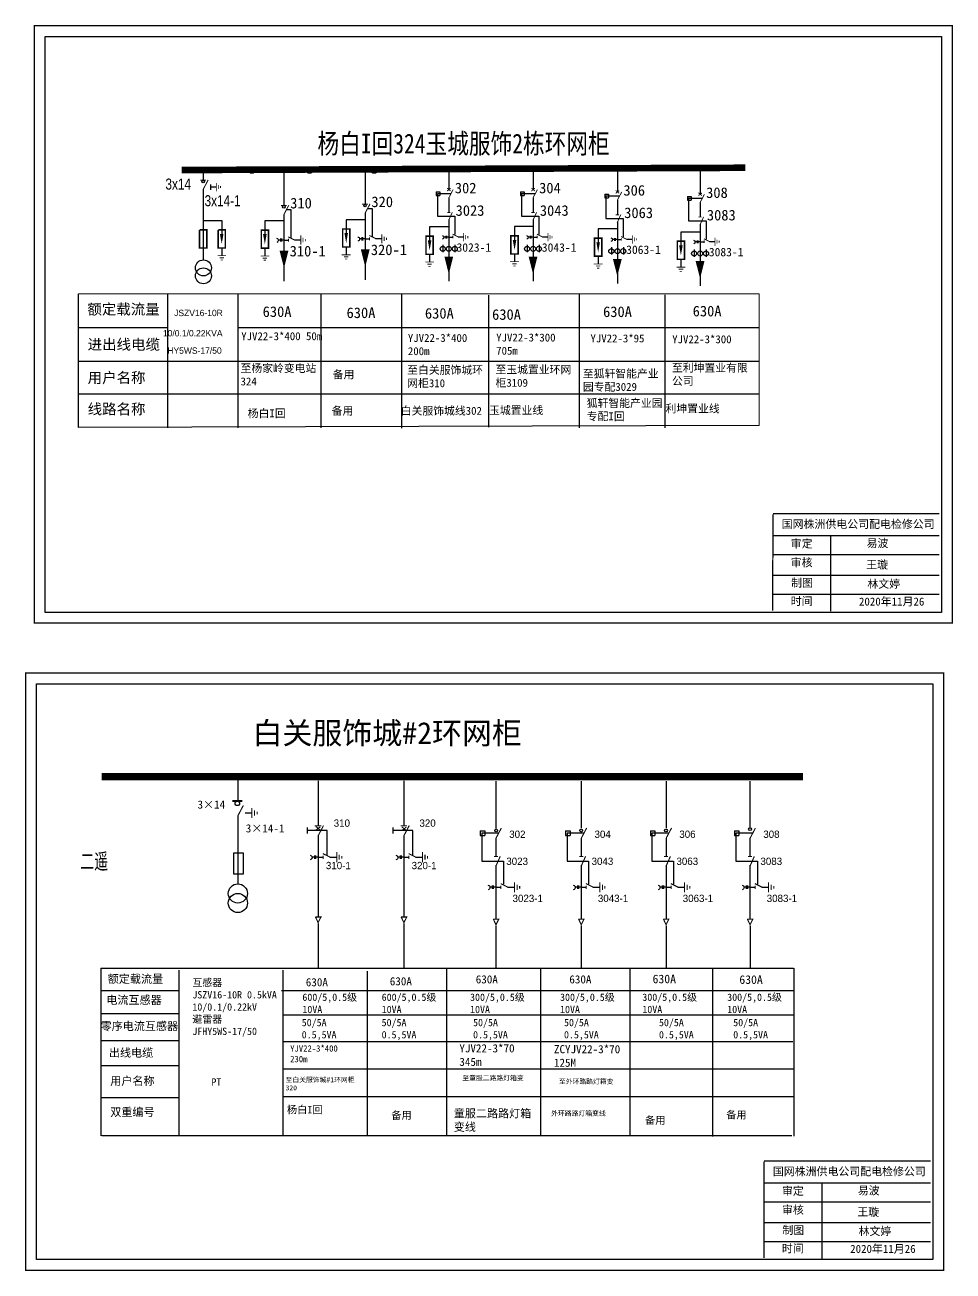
# Model space of a CAD drawing. Extents: x 98 to 496, y -434 to -263.
# Drawn here: x 98.5 to 225.4, y -433.9 to -263.5 of the extents above; entities that cross this region are included whole.
import ezdxf

# ---------------------------------------------------------------- set-up
doc = ezdxf.new("R2010")
doc.units = 0
doc.header["$LTSCALE"] = 0.774411
doc.linetypes.add('ACAD_ISO02W100', pattern=[15, 12, -3])
doc.linetypes.add('CENTER', pattern=[50.8, 31.75, -6.35, 6.35, -6.35])
doc.layers.get('0').update_dxf_attribs({"linetype": 'CONTINUOUS'})
for name, color, linetype in [('1', 7, 'CONTINUOUS'), ('2', 7, 'CONTINUOUS'), ('3', 7, 'CONTINUOUS')]:
    doc.layers.add(name, color=color, linetype=linetype)
doc.layers.add('MiniCADLayer', color=7, linetype='CONTINUOUS', lineweight=20)
doc.styles.add('hztxt_txtstyle_0.00_0_0', font='simkai.ttf')
doc.styles.add('hztxt_txtstyle_1.50_0_0', font='', dxfattribs={"height": 1.5, "bigfont": 'hztxt.shx'})
doc.styles.add('hztxt_txtstyle_1.80_0_0', font='', dxfattribs={"height": 1.8, "bigfont": 'hztxt.shx'})
doc.styles.add('hztxt_txtstyle_1.87_0_0', font='', dxfattribs={"height": 1.871504, "bigfont": 'hztxt.shx'})
doc.styles.add('hztxt_txtstyle_2.50_0_0', font='simkai.ttf', dxfattribs={"height": 2.5})
doc.styles.add('hztxt_txtstyle_2.60_0_0', font='', dxfattribs={"height": 2.6, "bigfont": 'hztxt.shx'})
doc.styles.add('hztxt_txtstyle_2.70_0_0', font='simkai.ttf', dxfattribs={"height": 2.7})
doc.styles.add('hztxt_txtstyle_4.68_0_0', font='simkai.ttf', dxfattribs={"height": 4.68})
doc.styles.add('字体', font='simkai_0.ttf', dxfattribs={"height": 2.5})
doc.styles.add('宋体', font='', dxfattribs={"width": 0.65})
doc.styles.get('hztxt_txtstyle_1.50_0_0').set_extended_font_data('hztxt')
doc.styles.get('hztxt_txtstyle_1.80_0_0').set_extended_font_data('hztxt')
doc.styles.get('hztxt_txtstyle_1.87_0_0').set_extended_font_data('hztxt')
doc.styles.get('hztxt_txtstyle_2.60_0_0').set_extended_font_data('hztxt')
doc.styles.get('宋体').set_extended_font_data('SimSun')

# ---------------------------------------------------------------- blocks, each defined once
blk = doc.blocks.new('JD')
for points in [[(-2, 0.2), (-2, -0.2), (2, 0.2), (2, -0.2)], [(1, -1.2), (1, -0.8), (-1, -1.2), (-1, -0.8)], [(-0.5, -1.8), (-0.5, -2.2), (0.5, -1.8), (0.5, -2.2)]]:
    blk.add_trace(points)

msp = doc.modelspace()

# ---------------------------------------------------------------- linework, layer by layer
at = {"linetype": 'Continuous'}
for p, q in [((105.8, -318.51), (105.8, -300.24)), ((117.99, -300.26), (117.99, -318.53)), ((127.59, -300.26), (127.59, -318.53)), ((138.92, -300.26), (138.92, -318.53)), ((149.94, -300.34), (149.94, -318.61)), ((161.86, -300.4), (161.86, -318.48)), ((174.23, -300.31), (174.23, -318.57)), ((185.94, -300.35), (185.94, -318.53)), ((105.81, -304.81), (117.99, -304.81)), ((105.81, -309.44), (198.86, -309.44)), ((105.81, -313.9), (198.86, -313.9)), ((198.86, -318.22), (105.8, -318.51))]:
    msp.add_line(p, q, dxfattribs=at)
at = {"linetype": 'Continuous', "ltscale": 1.520571}
msp.add_line((127.59, -304.81), (198.86, -304.81), dxfattribs=at)
at = {"color": 0, "linetype": 'Continuous'}
for p, q in [((200.72, -333.27, 0.01), (223.47, -333.27, 0.01)), ((208.62, -333.27, 0.01), (208.62, -343.61, 0.01)), ((200.72, -335.87, 0.01), (223.47, -335.87, 0.01)), ((200.72, -338.69, 0.01), (223.47, -338.69, 0.01)), ((200.72, -341.28, 0.01), (223.47, -341.28, 0.01)), ((108.86, -392.44, 0.01), (203.52, -392.44, 0.01)), ((108.9, -415.38, 0.01), (108.9, -392.44, 0.01)), ((119.53, -392.69, 0.01), (119.53, -415.38, 0.01)), ((133.74, -392.69, 0.01), (133.74, -415.38, 0.01)), ((145.26, -392.84, 0.01), (145.26, -415.36, 0.01)), ((156.09, -392.48, 0.01), (156.09, -415.38, 0.01)), ((168.98, -392.48, 0.01), (168.98, -415.38, 0.01)), ((181.18, -392.5, 0.01), (181.18, -415.39, 0.01)), ((192.45, -392.57, 0.01), (192.45, -415.47, 0.01)), ((203.58, -392.45, 0.01), (203.58, -415.4, 0.01)), ((133.57, -395.5, 0.01), (203.56, -395.5, 0.01)), ((133.74, -398.8, 0.01), (203.58, -398.8, 0.01)), ((133.74, -402.48, 0.01), (203.46, -402.48, 0.01)), ((133.74, -406.21, 0.01), (203.65, -406.21, 0.01)), ((133.74, -410, 0.01), (203.56, -410, 0.01)), ((203.31, -415.38, 0.01), (108.98, -415.38, 0.01)), ((199.52, -421.78, 0.01), (222.27, -421.78, 0.01)), ((207.41, -421.78, 0.01), (207.41, -432.12, 0.01)), ((199.52, -424.37, 0.01), (222.27, -424.37, 0.01)), ((199.52, -427.2, 0.01), (222.27, -427.2, 0.01)), ((199.52, -429.79, 0.01), (222.27, -429.79, 0.01))]:
    msp.add_line(p, q, dxfattribs=at)
at = {"color": 0}
for p, q in [((127.57, -366.24, 0.01), (127.57, -369.53, 0.01)), ((138.55, -366.84, 0.01), (138.55, -372.95, 0.01)), ((150.27, -366.84, 0.01), (150.27, -372.95, 0.01)), ((162.86, -366.88, 0.01), (162.86, -373.29, 0.01)), ((174.52, -366.88, 0.01), (174.52, -373.29, 0.01)), ((186.12, -366.88, 0.01), (186.12, -373.29, 0.01)), ((197.59, -366.88, 0.01), (197.59, -373.29, 0.01)), ((128.57, -371.19, 0.01), (129.51, -371.19, 0.01)), ((127.59, -371.56, 0.01), (127.59, -380.89, 0.01)), ((138.55, -374.32, 0.01), (138.55, -385.42, 0.01)), ((150.27, -374.32, 0.01), (150.27, -385.42, 0.01)), ((160.73, -373.64, 0.01), (161.33, -373.64, 0.01)), ((160.73, -373.64, 0.01), (160.73, -374.3, 0.01)), ((160.73, -374.3, 0.01), (161.33, -374.3, 0.01)), ((161.33, -373.64, 0.01), (161.33, -374.3, 0.01)), ((162.86, -374.65, 0.01), (162.86, -377.13, 0.01)), ((172.39, -373.64, 0.01), (172.99, -373.64, 0.01)), ((172.39, -373.64, 0.01), (172.39, -374.3, 0.01)), ((172.39, -374.3, 0.01), (172.99, -374.3, 0.01)), ((172.99, -373.64, 0.01), (172.99, -374.3, 0.01)), ((174.52, -374.65, 0.01), (174.52, -377.13, 0.01)), ((183.99, -373.64, 0.01), (184.59, -373.64, 0.01)), ((183.99, -373.64, 0.01), (183.99, -374.3, 0.01)), ((183.99, -374.3, 0.01), (184.59, -374.3, 0.01)), ((184.59, -373.64, 0.01), (184.59, -374.3, 0.01)), ((186.12, -374.65, 0.01), (186.12, -377.13, 0.01)), ((195.46, -373.64, 0.01), (196.06, -373.64, 0.01)), ((195.46, -373.64, 0.01), (195.46, -374.3, 0.01)), ((195.46, -374.3, 0.01), (196.06, -374.3, 0.01)), ((196.06, -373.64, 0.01), (196.06, -374.3, 0.01)), ((197.59, -374.65, 0.01), (197.59, -377.13, 0.01)), ((138.55, -377.26, 0.01), (139.25, -377.26, 0.01)), ((140.15, -377.24, 0.01), (141.09, -377.24, 0.01)), ((150.27, -377.26, 0.01), (150.96, -377.26, 0.01)), ((151.87, -377.24, 0.01), (152.81, -377.24, 0.01)), ((162.86, -378.37, 0.01), (162.86, -385.67, 0.01)), ((174.52, -378.37, 0.01), (174.52, -385.67, 0.01)), ((186.12, -378.37, 0.01), (186.12, -385.67, 0.01)), ((197.59, -378.37, 0.01), (197.59, -385.67, 0.01)), ((162.86, -381.37, 0.01), (163.55, -381.37, 0.01)), ((164.45, -381.35, 0.01), (165.4, -381.35, 0.01)), ((174.52, -381.37, 0.01), (175.21, -381.37, 0.01)), ((176.11, -381.35, 0.01), (177.05, -381.35, 0.01)), ((186.12, -381.37, 0.01), (186.81, -381.37, 0.01)), ((187.71, -381.35, 0.01), (188.65, -381.35, 0.01)), ((197.59, -381.37, 0.01), (198.29, -381.37, 0.01)), ((199.19, -381.35, 0.01), (200.13, -381.35, 0.01)), ((119.63, -395.52, 0.01), (108.93, -395.52, 0.01)), ((119.59, -398.67, 0.01), (108.88, -398.67, 0.01)), ((119.59, -402.38, 0.01), (108.88, -402.38, 0.01)), ((119.55, -405.77, 0.01), (108.84, -405.77, 0.01)), ((119.59, -410.18, 0.01), (108.88, -410.18, 0.01))]:
    msp.add_line(p, q, dxfattribs=at)
at = {"color": 0, "linetype": 'ACAD_ISO02W100'}
for p, q in [((160.92, -373.99, 0.01), (160.92, -377.8, 0.01)), ((163.16, -373.99, 0.01), (160.92, -373.99, 0.01)), ((172.58, -373.99, 0.01), (172.58, -377.8, 0.01)), ((174.82, -373.99, 0.01), (172.58, -373.99, 0.01)), ((184.18, -373.99, 0.01), (184.18, -377.8, 0.01)), ((186.42, -373.99, 0.01), (184.18, -373.99, 0.01)), ((195.65, -373.99, 0.01), (195.65, -377.8, 0.01)), ((197.89, -373.99, 0.01), (195.65, -373.99, 0.01)), ((160.92, -377.8, 0.01), (163.88, -377.8, 0.01)), ((163.88, -377.8, 0.01), (163.88, -380.94, 0.01)), ((172.58, -377.8, 0.01), (175.53, -377.8, 0.01)), ((175.53, -377.8, 0.01), (175.53, -380.94, 0.01)), ((184.18, -377.8, 0.01), (187.13, -377.8, 0.01)), ((187.13, -377.8, 0.01), (187.13, -380.94, 0.01)), ((195.65, -377.8, 0.01), (198.61, -377.8, 0.01)), ((198.61, -377.8, 0.01), (198.61, -380.94, 0.01))]:
    msp.add_line(p, q, dxfattribs=at)
at = {"color": 0, "linetype": 'CENTER'}
for p, q in [((138.56, -386.32, 0.01), (138.56, -392.45, 0.01)), ((150.28, -386.32, 0.01), (150.28, -392.45, 0.01)), ((162.87, -386.66, 0.01), (162.87, -392.42, 0.01)), ((174.52, -386.66, 0.01), (174.52, -392.42, 0.01)), ((186.12, -386.66, 0.01), (186.12, -392.42, 0.01)), ((197.6, -386.66, 0.01), (197.6, -392.42, 0.01))]:
    msp.add_line(p, q, dxfattribs=at)
at = {"color": 0, "linetype": 'Continuous', "const_width": 0.182, "elevation": 0.01}
for points in [[(99.78, -263.55), (225.26, -263.55), (225.26, -345.25), (99.78, -345.25)], [(98.57, -352.06), (224.06, -352.06), (224.06, -433.76), (98.57, -433.76)]]:
    msp.add_lwpolyline(points, close=True, dxfattribs=at)
at = {"color": 0, "linetype": 'Continuous', "elevation": 0.01}
for points in [[(101.25, -265.03), (223.78, -265.03), (223.78, -343.78), (101.25, -343.78)], [(100.05, -353.54), (222.58, -353.54), (222.58, -432.29), (100.05, -432.29)]]:
    msp.add_lwpolyline(points, close=True, dxfattribs=at)
at = {"color": 0, "linetype": 'Continuous', "const_width": 0.182, "elevation": 0.01}
for points in [[(200.72, -330.37), (200.71, -343.57)], [(199.51, -418.88), (199.5, -432.08)]]:
    msp.add_lwpolyline(points, dxfattribs=at)
at = {"color": 0, "linetype": 'Continuous', "const_width": 0.182}
for points in [[(200.72, -330.29), (223.47, -330.29)], [(199.52, -418.8), (222.27, -418.8)]]:
    msp.add_lwpolyline(points, dxfattribs=at)
at = {"color": 0, "elevation": 0.01}
for points, const_width in [([(108.98, -366.24), (204.83, -366.24)], 0.998), ([(126.82, -369.58), (128.22, -369.58)], 0.238), ([(127.59, -371.6), (128.34, -370.18)], 0.15), ([(138.11, -372.97), (139, -372.97)], 0.15), ([(138.25, -373.56), (138.86, -373.11)], 0.15), ([(138.25, -373.06), (138.84, -373.55)], 0.15), ([(138.55, -374.35), (139.3, -372.93)], 0.15), ([(149.83, -372.97), (150.71, -372.97)], 0.15), ([(150.01, -373.62), (150.61, -373.16)], 0.15), ([(150.01, -373.12), (150.6, -373.61)], 0.15), ([(150.27, -374.35), (151.02, -372.93)], 0.15), ([(162.86, -374.69), (163.61, -373.27)], 0.15), ([(174.52, -374.69), (175.27, -373.27)], 0.15), ([(186.12, -374.69), (186.87, -373.27)], 0.15), ([(197.59, -374.69), (198.34, -373.27)], 0.15), ([(139.21, -376.77), (140.21, -377.26)], 0.15), ([(139.25, -377.03), (139.25, -377.49)], 0.15), ([(150.93, -376.77), (151.92, -377.26)], 0.15), ([(150.96, -377.03), (150.96, -377.49)], 0.15), ([(162.59, -377.17), (163.15, -377.17)], 0.15), ([(162.83, -378.55), (163.46, -377.14)], 0.15), ([(174.25, -377.17), (174.81, -377.17)], 0.15), ([(174.49, -378.55), (175.12, -377.14)], 0.15), ([(185.85, -377.17), (186.4, -377.17)], 0.15), ([(186.09, -378.55), (186.72, -377.14)], 0.15), ([(197.33, -377.17), (197.88, -377.17)], 0.15), ([(197.56, -378.55), (198.19, -377.14)], 0.15), ([(163.51, -380.87), (164.51, -381.37)], 0.15), ([(163.55, -381.14), (163.55, -381.6)], 0.15), ([(175.17, -380.87), (176.17, -381.37)], 0.15), ([(175.21, -381.14), (175.21, -381.6)], 0.15), ([(186.77, -380.87), (187.77, -381.37)], 0.15), ([(186.81, -381.14), (186.81, -381.6)], 0.15), ([(198.25, -380.87), (199.25, -381.37)], 0.15), ([(198.29, -381.14), (198.29, -381.6)], 0.15), ([(138.19, -385.44), (138.95, -385.44), (138.56, -386.21), (138.2, -385.43)], 0.15), ([(149.9, -385.44), (150.67, -385.44), (150.28, -386.21), (149.91, -385.43)], 0.15), ([(162.49, -385.72), (163.26, -385.72), (162.87, -386.49), (162.5, -385.71)], 0.15), ([(174.15, -385.72), (174.91, -385.72), (174.52, -386.49), (174.16, -385.71)], 0.15), ([(185.75, -385.72), (186.51, -385.72), (186.12, -386.49), (185.76, -385.71)], 0.15), ([(197.23, -385.72), (197.99, -385.72), (197.6, -386.49), (197.23, -385.71)], 0.15)]:
    msp.add_lwpolyline(points, dxfattribs=dict(at, const_width=const_width))
for points in [[(137.04, -373.2), (137.04, -374.03)], [(148.76, -373.2), (148.76, -374.03)], [(126.99, -376.73), (126.99, -379.53), (128.38, -379.53), (128.38, -376.7), (126.99, -376.7)], [(138.05, -377.26), (137.74, -377.26)], [(138.05, -377.05), (138.05, -377.5)], [(138.19, -377.05), (138.19, -377.5)], [(138.55, -377.26), (138.19, -377.26)], [(149.77, -377.26), (149.45, -377.26)], [(149.77, -377.05), (149.77, -377.5)], [(149.91, -377.05), (149.91, -377.5)], [(150.27, -377.26), (149.91, -377.26)], [(162.36, -381.36), (162.04, -381.36)], [(162.36, -381.15), (162.36, -381.61)], [(162.5, -381.15), (162.5, -381.61)], [(162.86, -381.36), (162.5, -381.36)], [(174.02, -381.36), (173.7, -381.36)], [(174.02, -381.15), (174.02, -381.61)], [(174.16, -381.15), (174.16, -381.61)], [(174.52, -381.36), (174.16, -381.36)], [(185.61, -381.36), (185.3, -381.36)], [(185.61, -381.15), (185.61, -381.61)], [(185.75, -381.15), (185.75, -381.61)], [(186.12, -381.36), (185.75, -381.36)], [(197.09, -381.36), (196.77, -381.36)], [(197.09, -381.15), (197.09, -381.61)], [(197.23, -381.15), (197.23, -381.61)], [(197.59, -381.36), (197.23, -381.36)]]:
    msp.add_lwpolyline(points, dxfattribs=at)
at = {"color": 0, "linetype": 'ACAD_ISO02W100', "elevation": 0.01}
for points in [[(139.78, -377.03), (139.78, -373.62), (137.04, -373.62)], [(151.5, -377.03), (151.5, -373.62), (148.76, -373.62)]]:
    msp.add_lwpolyline(points, dxfattribs=at)
at = {"color": 0, "elevation": 0.01}
for points in [[(137.47, -377, -0.877934), (137.48, -377.61)], [(149.19, -377, -0.877934), (149.2, -377.61)], [(161.77, -381.1, -0.877934), (161.79, -381.71)], [(173.43, -381.1, -0.877934), (173.44, -381.71)], [(185.03, -381.1, -0.877934), (185.04, -381.71)], [(196.51, -381.1, -0.877934), (196.52, -381.71)]]:
    msp.add_lwpolyline(points, format="xyb", dxfattribs=at)
at = {"color": 0}
for centre, radius in [((127.52, -369.91, 0.01), 0.305), ((162.91, -373.59, 0.01), 0.192), ((174.52, -373.63, 0.01), 0.192), ((186.11, -373.62, 0.01), 0.192), ((197.6, -373.44, 0.01), 0.192)]:
    msp.add_circle(centre, radius, dxfattribs=at)
at = {"layer": '1'}
for p, q in [((122.85, -283.74), (122.85, -284.7)), ((133.88, -283.58), (133.88, -288.12)), ((144.97, -283.41), (144.97, -287.95)), ((156.42, -282.86), (156.42, -285.99)), ((167.94, -282.86), (167.94, -285.99)), ((179.46, -283.17), (179.46, -286.31)), ((190.77, -283.49), (190.77, -286.62)), ((122.86, -285.94), (122.86, -295.64)), ((123.88, -285.6), (124.64, -285.6)), ((154.71, -286.27), (154.71, -286.8)), ((154.71, -286.27), (155.19, -286.27)), ((154.71, -286.8), (155.19, -286.8)), ((156.66, -286.55), (154.86, -286.55)), ((154.86, -286.55), (154.86, -289.6)), ((155.19, -286.27), (155.19, -286.8)), ((156.42, -287.08), (156.42, -289.07)), ((166.23, -286.27), (166.23, -286.8)), ((166.23, -286.27), (166.71, -286.27)), ((166.23, -286.8), (166.71, -286.8)), ((168.18, -286.55), (166.38, -286.55)), ((166.38, -286.55), (166.38, -289.6)), ((166.71, -286.27), (166.71, -286.8)), ((167.94, -287.08), (167.94, -289.07)), ((177.75, -286.59), (177.75, -287.12)), ((177.75, -286.59), (178.23, -286.59)), ((177.75, -287.12), (178.23, -287.12)), ((179.7, -286.86), (177.9, -286.86)), ((177.9, -286.86), (177.9, -289.92)), ((178.23, -286.59), (178.23, -287.12)), ((179.46, -287.4), (179.46, -289.39)), ((189.06, -286.9), (189.06, -287.44)), ((189.06, -286.9), (189.54, -286.9)), ((189.06, -287.44), (189.54, -287.44)), ((191.01, -287.18), (189.21, -287.18)), ((189.21, -287.18), (189.21, -290.24)), ((189.54, -286.9), (189.54, -287.44)), ((190.77, -287.72), (190.77, -289.7)), ((133.88, -289.36), (133.88, -294.86)), ((144.97, -289.18), (144.97, -294.69)), ((154.86, -289.6), (157.23, -289.6)), ((157.23, -289.6), (157.23, -292.13)), ((166.38, -289.6), (168.75, -289.6)), ((168.75, -289.6), (168.75, -292.13)), ((122.85, -290.22), (125.38, -290.22)), ((125.38, -290.22), (125.38, -292.08)), ((131.28, -290.25), (131.28, -292.1)), ((142.4, -290.09), (142.4, -291.95)), ((153.8, -291.09), (153.8, -292.94)), ((156.42, -290.06), (156.42, -295.93)), ((165.41, -291.04), (165.41, -292.9)), ((167.94, -290.06), (167.94, -295.93)), ((176.84, -291.35), (176.84, -293.2)), ((177.9, -289.92), (180.27, -289.92)), ((179.46, -290.38), (179.46, -296.24)), ((180.27, -289.92), (180.27, -292.44)), ((189.21, -290.24), (191.58, -290.24)), ((190.77, -290.7), (190.77, -296.56)), ((191.58, -290.24), (191.58, -292.76)), ((133.88, -292.88), (134.5, -292.88)), ((135.32, -292.86), (136.17, -292.86)), ((144.97, -292.7), (145.6, -292.7)), ((146.42, -292.68), (147.27, -292.68)), ((156.42, -292.47), (156.97, -292.47)), ((157.69, -292.45), (158.45, -292.45)), ((167.94, -292.47), (168.49, -292.47)), ((169.21, -292.45), (169.97, -292.45)), ((179.46, -292.79), (180.01, -292.79)), ((180.74, -292.77), (181.49, -292.77)), ((188.15, -291.78), (188.15, -293.63)), ((125.38, -294.02), (125.38, -294.98)), ((131.28, -294.05), (131.28, -295)), ((142.4, -293.89), (142.4, -294.85)), ((155.62, -293.55), (155.62, -294.52)), ((157.25, -293.55), (157.25, -294.52)), ((167.14, -293.55), (167.14, -294.52)), ((168.77, -293.55), (168.77, -294.52)), ((178.66, -293.86), (178.66, -294.84)), ((180.29, -293.86), (180.29, -294.84)), ((189.97, -294.18), (189.97, -295.16)), ((190.77, -293.1), (191.32, -293.1)), ((191.6, -294.18), (191.6, -295.16)), ((192.05, -293.09), (192.8, -293.09)), ((133.88, -295.75), (133.88, -298.48)), ((144.98, -295.58), (144.98, -298.3)), ((153.8, -294.88), (153.8, -295.84)), ((165.41, -294.84), (165.41, -295.8)), ((176.84, -295.14), (176.84, -296.1)), ((188.15, -295.57), (188.15, -296.53)), ((156.42, -296.71), (156.42, -298.5)), ((167.94, -296.71), (167.94, -298.5)), ((179.46, -297.03), (179.46, -298.81)), ((190.77, -297.35), (190.77, -299.13))]:
    msp.add_line(p, q, dxfattribs=at)
at = {"layer": '1', "ltscale": 0.744739}
for p, q in [((133.82, -290.25), (131.28, -290.25)), ((131.28, -290.25), (131.28, -292.1)), ((144.93, -290.09), (142.4, -290.09)), ((142.4, -290.09), (142.4, -291.95)), ((156.33, -291.09), (153.8, -291.09)), ((153.8, -291.09), (153.8, -292.94)), ((167.94, -291.04), (165.41, -291.04)), ((165.41, -291.04), (165.41, -292.9)), ((179.38, -291.35), (176.84, -291.35)), ((176.84, -291.35), (176.84, -293.2)), ((190.68, -291.78), (188.15, -291.78)), ((188.15, -291.78), (188.15, -293.63)), ((131.28, -294.05), (131.28, -295)), ((142.4, -293.89), (142.4, -294.85)), ((153.8, -294.88), (153.8, -295.84)), ((165.41, -294.84), (165.41, -295.8)), ((176.84, -295.14), (176.84, -296.1)), ((188.15, -295.57), (188.15, -296.53))]:
    msp.add_line(p, q, dxfattribs=at)
at = {"layer": '1'}
for points, const_width in [([(119.89, -283.3), (196.97, -282.99)], 0.904), ([(122.45, -284.7), (123.25, -284.7)], 0.136), ([(122.85, -285.95), (123.53, -284.66)], 0.136), ([(156.19, -285.77), (156.66, -286.16)], 0.12), ([(156.19, -286.17), (156.68, -285.8)], 0.12), ([(156.42, -287.11), (157.02, -285.97)], 0.12), ([(167.71, -285.77), (168.18, -286.16)], 0.12), ([(167.71, -286.17), (168.2, -285.8)], 0.12), ([(167.94, -287.11), (168.54, -285.97)], 0.12), ([(179.23, -286.09), (179.7, -286.48)], 0.12), ([(179.23, -286.49), (179.72, -286.12)], 0.12), ([(179.46, -287.43), (180.06, -286.29)], 0.12), ([(144.57, -287.97), (145.37, -287.97)], 0.136), ([(144.97, -289.22), (145.65, -287.93)], 0.136), ([(190.54, -286.4), (191.01, -286.79)], 0.12), ([(190.54, -286.8), (191.03, -286.44)], 0.12), ([(190.77, -287.75), (191.37, -286.61)], 0.12), ([(133.48, -288.14), (134.28, -288.14)], 0.136), ([(133.88, -289.39), (134.55, -288.11)], 0.136), ([(156.2, -289.1), (156.65, -289.1)], 0.12), ([(156.39, -290.21), (156.9, -289.08)], 0.12), ([(167.72, -289.1), (168.17, -289.1)], 0.12), ([(167.91, -290.21), (168.42, -289.08)], 0.12), ([(179.24, -289.42), (179.69, -289.42)], 0.12), ([(179.43, -290.53), (179.94, -289.39)], 0.12), ([(190.74, -290.84), (191.25, -289.71)], 0.12), ([(141.91, -291.36), (141.91, -293.83), (142.9, -293.83), (142.9, -291.36), (141.94, -291.36)], 0.209), ([(190.55, -289.73), (191, -289.73)], 0.12), ([(122.35, -291.49), (122.35, -293.96), (123.34, -293.96), (123.34, -291.49), (122.38, -291.49)], 0.209), ([(124.89, -291.49), (124.89, -293.96), (125.88, -293.96), (125.88, -291.49), (124.92, -291.49)], 0.209), ([(130.79, -291.52), (130.79, -293.99), (131.78, -293.99), (131.78, -291.52), (130.82, -291.52)], 0.209), ([(134.47, -292.43), (135.37, -292.88)], 0.136), ([(134.5, -292.67), (134.5, -293.09)], 0.136), ([(145.56, -292.25), (146.47, -292.7)], 0.136), ([(145.6, -292.49), (145.6, -292.91)], 0.136), ([(153.3, -292.35), (153.3, -294.82), (154.29, -294.82), (154.29, -292.35), (153.33, -292.35)], 0.209), ([(156.94, -292.07), (157.74, -292.47)], 0.12), ([(156.97, -292.28), (156.97, -292.65)], 0.12), ([(164.91, -292.31), (164.91, -294.78), (165.9, -294.78), (165.9, -292.31), (164.94, -292.31)], 0.209), ([(168.46, -292.07), (169.26, -292.47)], 0.12), ([(168.49, -292.28), (168.49, -292.65)], 0.12), ([(176.35, -292.61), (176.35, -295.08), (177.34, -295.08), (177.34, -292.61), (176.38, -292.61)], 0.209), ([(179.98, -292.39), (180.78, -292.79)], 0.12), ([(180.01, -292.6), (180.01, -292.97)], 0.12), ([(187.66, -293.04), (187.66, -295.51), (188.65, -295.51), (188.65, -293.04), (187.69, -293.04)], 0.209), ([(191.29, -292.7), (192.09, -293.1)], 0.12), ([(191.32, -292.92), (191.32, -293.29)], 0.12), ([(156.12, -295.96), (156.73, -295.96), (156.42, -296.58), (156.13, -295.95)], 0.12), ([(167.64, -295.96), (168.25, -295.96), (167.94, -296.58), (167.65, -295.95)], 0.12), ([(179.16, -296.28), (179.77, -296.28), (179.46, -296.9), (179.17, -296.27)], 0.12), ([(190.47, -296.6), (191.08, -296.6), (190.77, -297.22), (190.48, -296.58)], 0.12)]:
    msp.add_lwpolyline(points, dxfattribs=dict(at, const_width=const_width))
for points in [[(123.85, -285.3), (123.85, -285.99)], [(134.88, -292.68), (134.88, -288.76), (134.21, -288.76)], [(145.98, -292.5), (145.98, -288.59), (145.3, -288.59)], [(133.42, -292.87), (133.13, -292.87)], [(133.42, -292.68), (133.42, -293.09)], [(133.55, -292.68), (133.55, -293.09)], [(133.87, -292.87), (133.55, -292.87)], [(144.52, -292.69), (144.23, -292.69)], [(144.52, -292.5), (144.52, -292.92)], [(144.64, -292.5), (144.64, -292.92)], [(144.97, -292.69), (144.64, -292.69)], [(156.01, -292.46), (155.76, -292.46)], [(156.01, -292.29), (156.01, -292.66)], [(156.12, -292.29), (156.12, -292.66)], [(156.41, -292.46), (156.12, -292.46)], [(167.53, -292.46), (167.28, -292.46)], [(167.53, -292.29), (167.53, -292.66)], [(167.64, -292.29), (167.64, -292.66)], [(167.94, -292.46), (167.64, -292.46)], [(179.05, -292.78), (178.8, -292.78)], [(179.05, -292.61), (179.05, -292.98)], [(179.17, -292.61), (179.17, -292.98)], [(179.46, -292.78), (179.17, -292.78)], [(190.36, -292.93), (190.36, -293.29)], [(190.47, -292.93), (190.47, -293.29)], [(190.36, -293.1), (190.11, -293.1)], [(190.77, -293.1), (190.47, -293.1)]]:
    msp.add_lwpolyline(points, dxfattribs=at)
at = {"layer": '1', "ltscale": 0.744739, "const_width": 0.209}
for points in [[(142.9, -291.36), (142.9, -293.83), (141.91, -293.83), (141.91, -291.36), (142.87, -291.36)], [(131.78, -291.52), (131.78, -293.99), (130.79, -293.99), (130.79, -291.52), (131.75, -291.52)], [(154.29, -292.35), (154.29, -294.82), (153.3, -294.82), (153.3, -292.35), (154.26, -292.35)], [(165.9, -292.31), (165.9, -294.78), (164.91, -294.78), (164.91, -292.31), (165.87, -292.31)], [(177.34, -292.61), (177.34, -295.08), (176.35, -295.08), (176.35, -292.61), (177.31, -292.61)], [(188.65, -293.04), (188.65, -295.51), (187.66, -295.51), (187.66, -293.04), (188.62, -293.04)]]:
    msp.add_lwpolyline(points, dxfattribs=at)
at = {"layer": '1'}
for points, format in [([(125.38, -292.05, 0.487, 0, 0), (125.38, -293.43, 0, 0, 0)], "xyseb"), ([(131.28, -292.07, 0.487, 0, 0), (131.28, -293.46, 0, 0, 0)], "xyseb"), ([(132.89, -292.64, -0.877934), (132.9, -293.19)], "xyb"), ([(142.4, -291.91, 0.487, 0, 0), (142.4, -293.3, 0, 0, 0)], "xyseb"), ([(143.99, -292.46, -0.877934), (144, -293.01)], "xyb"), ([(153.8, -292.91, 0.487, 0, 0), (153.8, -294.3, 0, 0, 0)], "xyseb"), ([(155.54, -292.26, -0.877934), (155.55, -292.74)], "xyb"), ([(165.41, -292.86, 0.487, 0, 0), (165.41, -294.25, 0, 0, 0)], "xyseb"), ([(167.06, -292.26, -0.877934), (167.07, -292.74)], "xyb"), ([(176.84, -293.17, 0.487, 0, 0), (176.84, -294.56, 0, 0, 0)], "xyseb"), ([(178.58, -292.57, -0.877934), (178.59, -293.06)], "xyb"), ([(189.89, -292.89, -0.877934), (189.9, -293.38)], "xyb"), ([(133.9, -294.33, 1.21, 0, 0), (133.9, -296.72, 0, 0, 0)], "xyseb"), ([(145, -294.15, 1.21, 0, 0), (145, -296.54, 0, 0, 0)], "xyseb"), ([(156.42, -295.13, 1.21, 0, 0), (156.42, -297.52, 0, 0, 0)], "xyseb"), ([(167.94, -295.13, 1.21, 0, 0), (167.94, -297.52, 0, 0, 0)], "xyseb"), ([(188.15, -293.6, 0.487, 0, 0), (188.15, -294.99, 0, 0, 0)], "xyseb"), ([(179.46, -295.45, 1.21, 0, 0), (179.46, -297.84, 0, 0, 0)], "xyseb"), ([(190.77, -295.76, 1.21, 0, 0), (190.77, -298.16, 0, 0, 0)], "xyseb")]:
    msp.add_lwpolyline(points, format=format, dxfattribs=at)
at = {"layer": '1', "ltscale": 0.744739}
for points in [[(131.28, -292.07, 0.487, 0, 0), (131.28, -293.46, 0, 0, 0)], [(142.4, -291.91, 0.487, 0, 0), (142.4, -293.3, 0, 0, 0)], [(153.8, -292.91, 0.487, 0, 0), (153.8, -294.3, 0, 0, 0)], [(165.41, -292.86, 0.487, 0, 0), (165.41, -294.25, 0, 0, 0)], [(176.84, -293.17, 0.487, 0, 0), (176.84, -294.56, 0, 0, 0)], [(188.15, -293.6, 0.487, 0, 0), (188.15, -294.99, 0, 0, 0)]]:
    msp.add_lwpolyline(points, format="xyseb", dxfattribs=at)
at = {"layer": '1'}
for centre, radius in [((129.5, -283.3), 0.45), ((137.38, -283.3), 0.45), ((146.21, -283.3), 0.45), ((122.85, -284.89), 0.174), ((133.88, -288.33), 0.174), ((144.97, -288.16), 0.174), ((155.6, -294.08), 0.347), ((156.42, -294.08), 0.347), ((157.23, -294.08), 0.347), ((167.12, -294.08), 0.347), ((167.95, -294.08), 0.347), ((168.75, -294.08), 0.347), ((178.64, -294.4), 0.347), ((179.47, -294.4), 0.347), ((180.27, -294.4), 0.347), ((189.95, -294.71), 0.347), ((190.78, -294.71), 0.347), ((191.58, -294.71), 0.347), ((122.88, -296.68), 1.09), ((122.88, -297.77), 1.09)]:
    msp.add_circle(centre, radius, dxfattribs=at)
at = {"layer": '2', "color": 0}
for centre in [(127.59, -382.22, 0.01), (127.59, -383.53, 0.01)]:
    msp.add_circle(centre, 1.31, dxfattribs=at)
at = {"layer": 'MiniCADLayer', "color": 7, "linetype": 'Continuous', "ltscale": 1.915481}
for p, q in [((105.8, -300.24), (198.86, -300.24)), ((198.86, -300.24), (198.86, -318.22))]:
    msp.add_line(p, q, dxfattribs=at)

# ---------------------------------------------------------------- block references
at = {"color": 0, "xscale": 0.3494655254594932, "yscale": 0.3494655254594932, "zscale": 0.3494655254595134, "rotation": 90}
for p in [(129.52, -371.22, 0.01), (141.1, -377.27, 0.01), (152.82, -377.27, 0.01), (165.41, -381.38, 0.01), (177.07, -381.38, 0.01), (188.66, -381.38, 0.01), (200.14, -381.38, 0.01)]:
    msp.add_blockref('JD', p, dxfattribs=at)
at = {"layer": '1', "rotation": 90}
for p, xscale, yscale, zscale in [((124.65, -285.63), 0.2804041917162863, 0.2804041917162863, 0.2804041918696011), ((136.18, -292.88), 0.3164283414634212, 0.3164283414634212, 0.3164283415195152), ((147.28, -292.71), 0.3164283414634212, 0.3164283414634212, 0.3164283415195152), ((158.46, -292.48), 0.2804041917162863, 0.2804041917162863, 0.2804041918696011), ((169.98, -292.48), 0.2804041917162863, 0.2804041917162863, 0.2804041918696011), ((181.5, -292.79), 0.2804041917162863, 0.2804041917162863, 0.2804041918696011), ((192.81, -293.11), 0.2804041917162863, 0.2804041917162863, 0.2804041918696011)]:
    msp.add_blockref('JD', p, dxfattribs=dict(at, xscale=xscale, yscale=yscale, zscale=zscale))
at = {"layer": '1', "xscale": 0.2920877002441387, "yscale": 0.2920876997044104, "zscale": 0.2920876998641678}
for p in [(125.4, -295.02), (131.3, -295.05), (142.42, -294.89), (153.81, -295.88), (165.42, -295.84), (176.86, -296.14), (188.17, -296.57)]:
    msp.add_blockref('JD', p, dxfattribs=at)
at = {"layer": '1', "ltscale": 0.744739, "xscale": -0.2920877002441387, "yscale": 0.2920876997044104, "zscale": 0.2920876998641678}
for p in [(131.27, -295.05), (142.38, -294.89), (153.78, -295.88), (165.39, -295.84), (176.83, -296.14), (188.14, -296.57)]:
    msp.add_blockref('JD', p, dxfattribs=at)

# ---------------------------------------------------------------- texts
at = {"linetype": 'Continuous', "style": 'hztxt_txtstyle_2.50_0_0'}
for s, height, p in [('302', 1.449, (157.25, -286.48)), ('304', 1.449, (168.77, -286.48)), ('306', 1.449, (180.29, -286.8)), ('308', 1.449, (191.6, -287.12)), ('310', 1.449, (134.74, -288.55)), ('320', 1.449, (145.84, -288.37)), ('3023', 1.449, (157.35, -289.56)), ('3043', 1.449, (168.87, -289.56)), ('3063', 1.449, (180.4, -289.87)), ('3083', 1.449, (191.7, -290.19)), ('310-1', 1.449, (134.67, -295.11)), ('320-1', 1.449, (145.77, -294.93)), ('3023-1', 1.159, (157.48, -294.47)), ('3043-1', 1.159, (169.14, -294.47)), ('3063-1', 1.159, (180.67, -294.78)), ('3083-1', 1.159, (191.97, -295.1)), ('额定载流量', 1.449, (107.02, -303.06)), ('630A', 1.449, (130.98, -303.39)), ('630A', 1.449, (142.45, -303.54)), ('630A', 1.449, (153.16, -303.62)), ('630A', 1.449, (162.34, -303.78)), ('630A', 1.449, (177.51, -303.4)), ('630A', 1.449, (189.76, -303.31)), ('进出线电缆', 1.449, (107.06, -307.87)), ('用户名称', 1.449, (107.06, -312.42)), ('线路名称', 1.449, (107.06, -316.71))]:
    msp.add_text(s, height=height, dxfattribs=at).set_placement(p)
at = {"color": 0, "linetype": 'Continuous', "style": 'hztxt_txtstyle_2.70_0_0'}
for s, p in [('3×14', (122.08, -370.62, 0.01)), ('3×14-1', (128.67, -373.87, 0.01))]:
    msp.add_text(s, height=1.109, dxfattribs=at).set_placement(p)
at = {"color": 0, "style": 'hztxt_txtstyle_1.80_0_0'}
for s, p in [('310', (140.69, -373.1, 0.01)), ('320', (152.41, -373.1, 0.01)), ('302', (164.68, -374.62, 0.01)), ('304', (176.34, -374.62, 0.01)), ('306', (187.93, -374.62, 0.01)), ('308', (199.41, -374.62, 0.01)), ('310-1', (139.62, -378.9, 0.01)), ('320-1', (151.34, -378.9, 0.01)), ('3023', (164.28, -378.32, 0.01)), ('3043', (175.94, -378.32, 0.01)), ('3063', (187.54, -378.32, 0.01)), ('3083', (199.02, -378.32, 0.01)), ('3023-1', (165.14, -383.39, 0.01)), ('3043-1', (176.8, -383.39, 0.01)), ('3063-1', (188.4, -383.39, 0.01)), ('3083-1', (199.88, -383.39, 0.01))]:
    msp.add_text(s, height=0.998, dxfattribs=at).set_placement(p)
at = {"linetype": 'Continuous', "char_height": 1.0846, "attachment_point": 1, "style": 'hztxt_txtstyle_1.87_0_0'}
for s, insert, width in [('{\\fNSimSun|b0|i0|c134|p49;YJV22-3*400 50m}', (128.05, -305.48), 10.7691), ('{\\fNSimSun|b0|i0|c134|p49;YJV22-3*400 200m}', (150.83, -305.72), 10.7691), ('{\\fNSimSun|b0|i0|c134|p49;YJV22-3*300 705m}', (162.9, -305.66), 10.7691), ('{\\fNSimSun|b0|i0|c134|p49;YJV22-3*95 }', (175.79, -305.78), 10.7691), ('{\\fNSimSun|b0|i0|c134|p49;YJV22-3*300 }', (186.96, -305.9), 10.7691), ('{\\fSimSun|b0|i0|c134|p2;至杨家岭变电站324}', (127.96, -309.86), 10.6678), ('{\\fSimSun|b0|i0|c134|p2;至白关服饰城环网柜310}', (150.74, -310.1), 10.6678), ('{\\fSimSun|b0|i0|c134|p2;至玉城置业环网柜3109}', (162.81, -310.04), 10.6678), ('{\\fSimSun|b0|i0|c134|p2;至利坤置业有限公司}', (186.93, -309.8), 10.6678), ('{\\fSimSun|b0|i0|c134|p2;备用}', (140.56, -310.71), 12.0319), ('{\\fSimSun|b0|i0|c134|p2;至狐轩智能产业园专配3029}', (174.75, -310.6), 10.6678), ('{\\fSimSun|b0|i0|c134|p2;狐轩智能产业园专配I回}', (175.28, -314.63), 10.6678), ('{\\fSimSun|b0|i0|c134|p2;利坤置业线}', (186.05, -315.38), 12.0319), ('{\\fSimSun|b0|i0|c134|p2;杨白I回}', (128.94, -316.03), 12.0319), ('{\\fSimSun|b0|i0|c134|p2;备用}', (140.42, -315.68), 12.0319), ('{\\fSimSun|b0|i0|c134|p2;白关服饰城线302}', (149.86, -315.68), 12.0319), ('{\\fSimSun|b0|i0|c134|p2;玉城置业线}', (161.93, -315.61), 12.0319)]:
    msp.add_mtext(s, dxfattribs=dict(at, insert=insert, width=width))
at = {"color": 7, "linetype": 'Continuous', "true_color": 0xffffff, "attachment_point": 1}
for s, insert, char_height, width, style in [('国网株洲供电公司配电检修公司', (201.93, -331.17), 1.0944, 29.9201, '字体'), ('易波', (213.53, -333.78, 0.01), 1.094, 8.5588, '字体'), ('王璇', (213.48, -336.71, 0.01), 1.094, 8.5588, '字体'), ('2020年11月26', (212.49, -341.76, 0.01), 1.094, 16.0081, '字体'), ('白关服饰城#2环网柜', (129.59, -358.79, 0.01), 3, 90.5642, '字体'), ('{\\fSimSun|b0|i0|c134|p2;YJV22-3*400\\P230m}', (134.74, -402.98, 0.01), 0.8693, 17.8852, 'hztxt_txtstyle_2.70_0_0'), ('{\\fSimSun|b0|i0|c134|p2;YJV22-3*70\\P345m}', (157.87, -402.84, 0.01), 1.1094, 17.8852, 'hztxt_txtstyle_2.70_0_0'), ('{\\fSimSun|b0|i0|c134|p2;ZCYJV22-3*70\\P125M}', (170.8, -402.96, 0.01), 1.1094, 17.8852, 'hztxt_txtstyle_2.70_0_0'), ('{\\fSimSun|b0|i0|c134|p2;至童服二路路灯箱变}', (158.27, -407.11, 0.01), 0.6656, 10.0352, 'hztxt_txtstyle_2.70_0_0'), ('{\\fSimSun|b0|i0|c134|p2;至\\fKaiTi_GB2312|b0|i0|c134|p49;\\C7;白关服饰城#1环网柜320}', (134.11, -407.36, 0.01), 0.6656, 10.0352, 'hztxt_txtstyle_2.70_0_0'), ('{\\fSimSun|b0|i0|c134|p2;\\C7;至外环路路灯箱变}', (171.48, -407.59, 0.01), 0.6656, 10.0352, 'hztxt_txtstyle_2.70_0_0'), ('{\\fSimSun|b0|i0|c134|p2;杨白I回}', (134.3, -411.27, -0.01), 1.02, 10.9899, 'hztxt_txtstyle_2.70_0_0'), ('{\\fKaiTi_GB2312|b0|i0|c134|p49;\\C7;备用}', (148.57, -412.04, 0.01), 1.02, 10.0352, 'hztxt_txtstyle_2.70_0_0'), ('{\\fSimSun|b0|i0|c134|p2;\\C7;童服二路路灯箱变线}', (157.1, -411.74, 0.01), 1.1094, 11.6994, 'hztxt_txtstyle_2.70_0_0'), ('{\\fSimSun|b0|i0|c134|p2;\\C7;外环路路灯箱变线}', (170.42, -411.95, 0.01), 0.6656, 10.0352, 'hztxt_txtstyle_2.70_0_0'), ('{\\fKaiTi_GB2312|b0|i0|c134|p49;\\C7;备用}', (194.34, -411.98, 0.01), 1.02, 10.0352, 'hztxt_txtstyle_2.70_0_0'), ('{\\fKaiTi_GB2312|b0|i0|c134|p49;\\C7;备用}', (183.25, -412.72, 0.01), 1.02, 10.0352, 'hztxt_txtstyle_2.70_0_0'), ('国网{\\C7;株洲}供电公司配电检修公司', (200.72, -419.68), 1.0944, 29.9201, '字体'), ('易波', (212.33, -422.29, 0.01), 1.094, 8.5588, '字体'), ('王璇', (212.27, -425.22, 0.01), 1.094, 8.5588, '字体'), ('2020年11月26', (211.29, -430.27, 0.01), 1.094, 16.0081, '字体')]:
    msp.add_mtext(s, dxfattribs=dict(at, insert=insert, char_height=char_height, width=width, style=style))
at = {"color": 0, "linetype": 'Continuous', "attachment_point": 1}
for s, insert, char_height, width, style in [('\\f\uffbfﾬￌﾣﾤ_GB2312|b0|i0|c134|p49;审定', (203.16, -333.84, 0.01), 1.0944, 8.5588, '字体'), ('\\f\uffbfﾬￌﾣﾤ_GB2312|b0|i0|c134|p49;审核', (203.16, -336.42, 0.01), 1.0944, 8.5588, '字体'), ('\\f\uffbfﾬￌﾣﾤ_GB2312|b0|i0|c134|p49;制图', (203.22, -339.2, 0.01), 1.0944, 8.5588, '字体'), ('林文婷', (213.64, -339.35, 0.01), 1.094, 8.5588, '字体'), ('\\f\uffbfﾬￌﾣﾤ_GB2312|b0|i0|c134|p49;时间', (203.16, -341.71, 0.01), 1.0944, 8.5588, '字体'), ('{\\fSimSun|b0|i0|c134|p2;额定载流量}', (109.81, -393.35, 0.01), 1.1094, 17.8852, 'hztxt_txtstyle_2.70_0_0'), ('{\\fSimSun|b0|i0|c134|p2;630A}', (160.11, -393.41, 0.01), 1.1094, 17.8852, 'hztxt_txtstyle_2.70_0_0'), ('{\\fSimSun|b0|i0|c134|p2;630A}', (172.9, -393.41, 0.01), 1.1094, 17.8852, 'hztxt_txtstyle_2.70_0_0'), ('{\\fSimSun|b0|i0|c134|p2;630A}', (184.28, -393.32, 0.01), 1.1757, 9.454, 'hztxt_txtstyle_0.00_0_0'), ('{\\fSimSun|b0|i0|c134|p2;630A}', (196.14, -393.41, 0.01), 1.1757, 9.454, 'hztxt_txtstyle_0.00_0_0'), ('\\A1;{\\fSimSun|b0|i0|c134|p2;互感器\\PJSZV16-10R 0.5kVA\\P10/0.1/0.22kV\\P避雷器\\PJFHY5WS-17/50}', (121.37, -393.91, 0.01), 0.9985, 18.4113, 'hztxt_txtstyle_2.70_0_0'), ('{\\fSimSun|b0|i0|c134|p2;630A}', (136.88, -393.8, 0.01), 1.1094, 17.8852, 'hztxt_txtstyle_2.70_0_0'), ('{\\fSimSun|b0|i0|c134|p2;630A}', (148.36, -393.67, 0.01), 1.1094, 17.8852, 'hztxt_txtstyle_2.70_0_0'), ('{\\fSimSun|b0|i0|c134|p2;电流互感器}', (109.62, -396.23, 0.01), 1.1094, 17.8852, 'hztxt_txtstyle_2.70_0_0'), ('\\A1;{\\fSimSun|b0|i0|c134|p2;600/5,0.5级\\P10VA}', (136.41, -395.91, 0.01), 0.9985, 18.4113, 'hztxt_txtstyle_2.70_0_0'), ('\\A1;{\\fSimSun|b0|i0|c134|p2;600/5,0.5级\\P10VA}', (147.25, -395.91, 0.01), 0.9985, 18.4113, 'hztxt_txtstyle_2.70_0_0'), ('\\A1;{\\fSimSun|b0|i0|c134|p2;300/5,0.5级\\P10VA}', (159.33, -395.91, 0.01), 0.9985, 18.4113, 'hztxt_txtstyle_2.70_0_0'), ('\\A1;{\\fSimSun|b0|i0|c134|p2;300/5,0.5级\\P10VA}', (171.63, -395.91, 0.01), 0.9985, 18.4113, 'hztxt_txtstyle_2.70_0_0'), ('\\A1;{\\fSimSun|b0|i0|c134|p2;300/5,0.5级\\P10VA}', (182.88, -395.91, 0.01), 0.9985, 18.4113, 'hztxt_txtstyle_2.70_0_0'), ('\\A1;{\\fSimSun|b0|i0|c134|p2;300/5,0.5级\\P10VA}', (194.48, -395.91, 0.01), 0.9985, 18.4113, 'hztxt_txtstyle_2.70_0_0'), ('{\\fSimSun|b0|i0|c134|p2;零序电流互感器}', (108.83, -399.81, 0.01), 1.1094, 17.8852, 'hztxt_txtstyle_2.70_0_0'), ('{\\fSimSun|b0|i0|c134|p2;50/5A\\P0.5,5VA}', (136.32, -399.37, 0.01), 0.9985, 17.8852, 'hztxt_txtstyle_2.70_0_0'), ('{\\fSimSun|b0|i0|c134|p2;50/5A\\P0.5,5VA}', (147.24, -399.37, 0.01), 0.9985, 17.8852, 'hztxt_txtstyle_2.70_0_0'), ('{\\fSimSun|b0|i0|c134|p2;50/5A\\P0.5,5VA}', (159.74, -399.37, 0.01), 0.9985, 17.8852, 'hztxt_txtstyle_2.70_0_0'), ('{\\fSimSun|b0|i0|c134|p2;50/5A\\P0.5,5VA}', (172.17, -399.37, 0.01), 0.9985, 17.8852, 'hztxt_txtstyle_2.70_0_0'), ('{\\fSimSun|b0|i0|c134|p2;50/5A\\P0.5,5VA}', (185.15, -399.37, 0.01), 0.9985, 17.8852, 'hztxt_txtstyle_2.70_0_0'), ('{\\fSimSun|b0|i0|c134|p2;50/5A\\P0.5,5VA}', (195.3, -399.37, 0.01), 0.9985, 17.8852, 'hztxt_txtstyle_2.70_0_0'), ('{\\fSimSun|b0|i0|c134|p2;出线电缆}', (109.96, -403.45, 0.01), 1.1094, 17.8852, 'hztxt_txtstyle_2.70_0_0'), ('{\\fSimSun|b0|i0|c134|p2;用户名称}', (110.15, -407.3, 0.01), 1.1094, 17.8852, 'hztxt_txtstyle_2.70_0_0'), ('{\\fSimSun|b0|i0|c134|p2;PT}', (123.98, -407.5, 0.01), 1.0024, 7.7986, 'hztxt_txtstyle_0.00_0_0'), ('{\\fSimSun|b0|i0|c134|p2;双重编号}', (110.15, -411.56, 0.01), 1.1094, 17.8852, 'hztxt_txtstyle_2.70_0_0'), ('\\f\uffbfﾬￌﾣﾤ_GB2312|b0|i0|c134|p49;审定', (201.96, -422.35, 0.01), 1.0944, 8.5588, '字体'), ('\\f\uffbfﾬￌﾣﾤ_GB2312|b0|i0|c134|p49;审核', (201.96, -424.93, 0.01), 1.0944, 8.5588, '字体'), ('\\f\uffbfﾬￌﾣﾤ_GB2312|b0|i0|c134|p49;制图', (202.02, -427.71, 0.01), 1.0944, 8.5588, '字体'), ('林文婷', (212.43, -427.86, 0.01), 1.094, 8.5588, '字体'), ('\\f\uffbfﾬￌﾣﾤ_GB2312|b0|i0|c134|p49;时间', (201.96, -430.22, 0.01), 1.0944, 8.5588, '字体')]:
    msp.add_mtext(s, dxfattribs=dict(at, insert=insert, char_height=char_height, width=width, style=style))
at = {"layer": '1', "width": 0.8}
for s, height, style, p in [('杨白I回324玉城服饰2栋环网柜', 2.7122, 'hztxt_txtstyle_4.68_0_0', (138.47, -281.04)), ('3x14', 1.507, 'hztxt_txtstyle_2.60_0_0', (117.69, -285.97)), ('3x14-1', 1.507, 'hztxt_txtstyle_2.60_0_0', (123.04, -288.25))]:
    msp.add_text(s, height=height, dxfattribs=dict(at, style=style)).set_placement(p)
at = {"layer": '3', "color": 0, "style": '宋体', "width": 0.65}
msp.add_text('二遥', height=2.143, dxfattribs=at).set_placement((106.05, -378.89, -0.01))
at = {"layer": 'MiniCADLayer', "color": 7, "linetype": 'Continuous', "ltscale": 1.520571, "attachment_point": 1, "style": 'hztxt_txtstyle_1.50_0_0'}
for s, insert, char_height in [('JSZV16-10R', (118.88, -302.41), 0.869), ('10/0.1/0.22KVA', (117.35, -305.18), 0.8693), ('HY5WS-17/50', (117.95, -307.56), 0.8693)]:
    msp.add_mtext(s, dxfattribs=dict(at, insert=insert, char_height=char_height))

doc.saveas('drawing.dxf')
